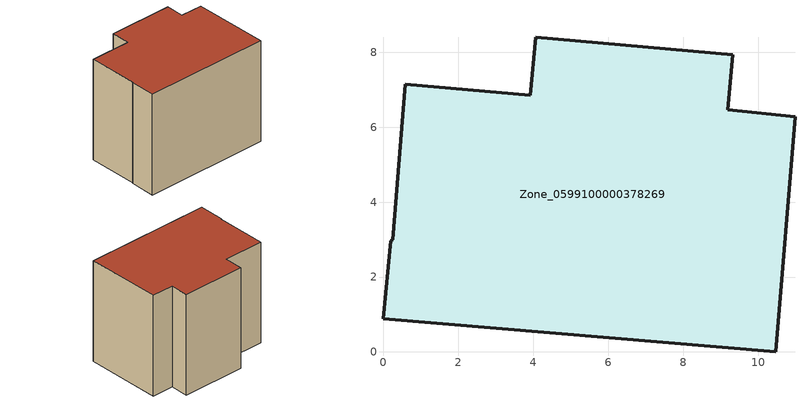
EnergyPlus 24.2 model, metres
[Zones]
Zone_0599100000378269
 floor ground (C_G): 0.25,2.99 0.58,7.15 3.92,6.85 4.07,8.41 9.32,7.93 9.18,6.46 10.98,6.27 10.47,0 0,0.88 0.19,2.97 z0
 wall outside (C_F): 9.18,6.46 9.32,7.93 4.07,8.41 3.92,6.85 0.58,7.15 0.25,2.99 0.19,2.97 0,0.88 10.47,0 10.98,6.27 9.18,6.46 z0:8.5
 roof outside (C_R): 0.19,2.97 0,0.88 10.47,0 10.98,6.27 9.18,6.46 9.32,7.93 4.07,8.41 3.92,6.85 0.58,7.15 0.25,2.99 z8.5
[BUILDING]
Pand.0599100000378269: North Axis=0; Terrain=City; Loads Convergence Tolerance Value=0.04; Temperature Convergence Tolerance Value=0.4; Solar Distribution=FullExterior; Maximum Number of Warmup Days=25; Minimum Number of Warmup Days=1
[Site:Location]
Rotterdam.The.Hague.AP_ZH_NLD Design_Conditions: Latitude=51.96; Longitude=4.45; Time Zone=1; Elevation=-4.5
[SITE:GROUNDTEMPERATURE:BUILDINGSURFACE]
18, 18, 18, 18, 18, 18, 18, 18, 18, 18, 18, 18
[MATERIAL] Thermal Absorptance=0.9; Solar Absorptance=0.7; Visible Absorptance=0.7
Name | Roughness | Thickness | Conductivity | Density | Specific Heat
G.TC.1992-2005 | MediumSmooth | 0.15 | 0.06 | 540 | 1210
F.TC.1992-2005 | Rough | 0.3 | 0.12 | 1920 | 840
R.TC.1992-2005 | MediumRough | 0.2 | 0.08 | 1500 | 1000
[CONSTRUCTION]
C_G: G.TC.1992-2005
C_F: F.TC.1992-2005
C_R: R.TC.1992-2005
[ZONE]
Zone_0599100000378269: Type=1; Multiplier=1; Ceiling Height=Autocalculate; Volume=Autocalculate; Floor Area=autocalculate; Part of Total Floor Area=Yes
[ZONEINFILTRATION:DESIGNFLOWRATE]
Infil_Zone_0599100000378269: Zone or ZoneList or Space or SpaceList=Zone_0599100000378269; Schedule=AlwaysOn; Design Flow Rate Calculation Method=Flow/Area; Flow Rate per Floor Area=0.0015; Constant Term Coefficient=1; Temperature Term Coefficient=0; Velocity Term Coefficient=0; Velocity Squared Term Coefficient=0
[HVACTEMPLATE:ZONE:IDEALLOADSAIRSYSTEM]
Zone_0599100000378269: Maximum Heating Supply Air Temperature=50; Minimum Cooling Supply Air Temperature=13; Maximum Heating Supply Air Humidity Ratio=0.0156; Minimum Cooling Supply Air Humidity Ratio=0.0077; Heating Limit=NoLimit; Cooling Limit=NoLimit; Dehumidification Control Type=ConstantSensibleHeatRatio; Cooling Sensible Heat Ratio=0.7; Dehumidification Setpoint=60; Humidification Control Type=None; Humidification Setpoint=30; Outdoor Air Method=None; Outdoor Air Flow Rate per Person=0.00944; Outdoor Air Flow Rate per Zone Floor Area=0; Outdoor Air Flow Rate per Zone=0; Demand Controlled Ventilation Type=None; Outdoor Air Economizer Type=NoEconomizer; Heat Recovery Type=None; Sensible Heat Recovery Effectiveness=0.7; Latent Heat Recovery Effectiveness=0.65
[ZONECONTROL:THERMOSTAT]
ThermostatControl_Zone_0599100000378269: Zone or ZoneList=Zone_0599100000378269; Control Type Schedule=DualSetpointControlType; Control 1=Thermostat_Zone_0599100000378269; Temperature Difference Between Cutout And Setpoint=0
[THERMOSTATSETPOINT:DUALSETPOINT]
Thermostat_Zone_0599100000378269: Heating Setpoint Temperature Schedule=HeatingSetpoint_Zone_0599100000378269; Cooling Setpoint Temperature Schedule=CoolingSetpoint_Zone_0599100000378269
[SCHEDULE:COMPACT]
HeatingSetpoint_Zone_0599100000378269: Through: 12/31, For: AllDays, Until: 24:00, 21
CoolingSetpoint_Zone_0599100000378269: Through: 12/31, For: AllDays, Until: 24:00, 24
DualSetpointControlType: Through: 12/31, For: AllDays, Until: 24:00, 4
AlwaysOn: Through: 12/31, For: AllDays, Until: 24:00, 1
